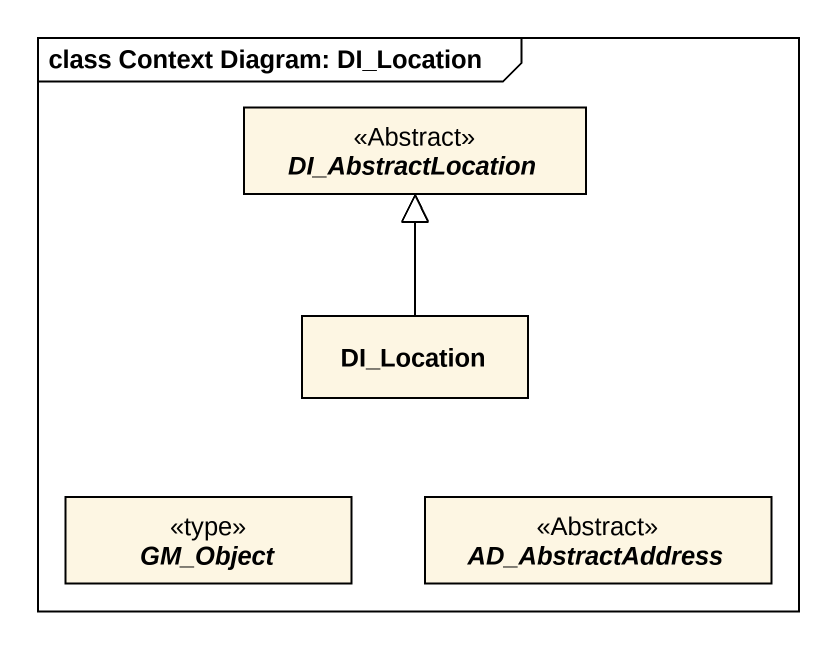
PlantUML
@startuml
mainframe class Context Diagram: DI_Location
hide circle
hide empty members
abstract class DI_AbstractLocation <<Abstract>>
class DI_Location
abstract class GM_Object <<type>>
abstract class AD_AbstractAddress <<Abstract>>
DI_Location -up-|> DI_AbstractLocation
@enduml
